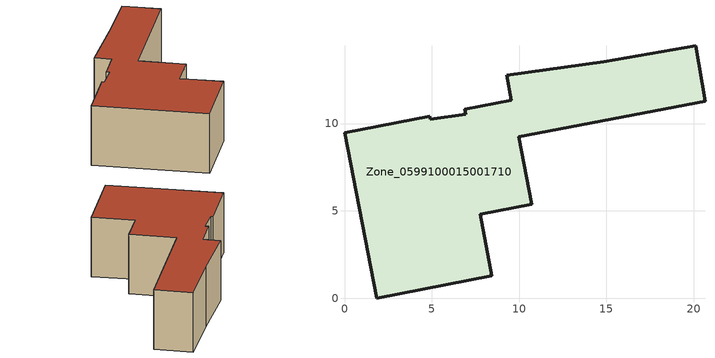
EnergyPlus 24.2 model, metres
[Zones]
Zone_0599100015001710
 floor ground (C_G): 20.64,11.28 9.97,9.23 10.72,5.38 7.76,4.81 8.44,1.29 1.85,0 0,9.48 4.88,10.43 4.92,10.24 6.94,10.54 6.89,10.82 9.56,11.34 9.29,12.75 14.83,13.55 20.1,14.45 z0.83
 wall outside (C_F): 20.64,11.28 20.1,14.45 14.83,13.55 9.29,12.75 9.56,11.34 6.89,10.82 6.94,10.54 4.92,10.24 4.88,10.43 0,9.48 1.85,0 8.44,1.29 7.76,4.81 10.72,5.38 9.97,9.23 20.64,11.28 z0.83:6.02
 roof outside (C_R): 9.97,9.23 20.64,11.28 20.1,14.45 14.83,13.55 9.29,12.75 9.56,11.34 6.89,10.82 6.94,10.54 4.92,10.24 4.88,10.43 0,9.48 1.85,0 8.44,1.29 7.76,4.81 10.72,5.38 z6.02
[BUILDING]
Pand.0599100015001710: North Axis=0; Terrain=City; Loads Convergence Tolerance Value=0.04; Temperature Convergence Tolerance Value=0.4; Solar Distribution=FullExterior; Maximum Number of Warmup Days=25; Minimum Number of Warmup Days=1
[Site:Location]
Rotterdam.The.Hague.AP_ZH_NLD Design_Conditions: Latitude=51.96; Longitude=4.45; Time Zone=1; Elevation=-4.5
[SITE:GROUNDTEMPERATURE:BUILDINGSURFACE]
18, 18, 18, 18, 18, 18, 18, 18, 18, 18, 18, 18
[MATERIAL] Thermal Absorptance=0.9; Solar Absorptance=0.7; Visible Absorptance=0.7
Name | Roughness | Thickness | Conductivity | Density | Specific Heat
G.D.1965 | MediumSmooth | 0.15 | 1 | 540 | 1210
F.D.1965 | Rough | 0.3 | 0.857143 | 1920 | 840
R.D.1965 | MediumRough | 0.2 | 0.08 | 1500 | 1000
[CONSTRUCTION]
C_G: G.D.1965
C_F: F.D.1965
C_R: R.D.1965
[ZONE]
Zone_0599100015001710: Type=1; Multiplier=1; Ceiling Height=Autocalculate; Volume=Autocalculate; Floor Area=autocalculate; Part of Total Floor Area=Yes
[ZONEINFILTRATION:DESIGNFLOWRATE]
Infil_Zone_0599100015001710: Zone or ZoneList or Space or SpaceList=Zone_0599100015001710; Schedule=AlwaysOn; Design Flow Rate Calculation Method=Flow/Area; Flow Rate per Floor Area=0.0042; Constant Term Coefficient=1; Temperature Term Coefficient=0; Velocity Term Coefficient=0; Velocity Squared Term Coefficient=0
[HVACTEMPLATE:ZONE:IDEALLOADSAIRSYSTEM]
Zone_0599100015001710: Maximum Heating Supply Air Temperature=50; Minimum Cooling Supply Air Temperature=13; Maximum Heating Supply Air Humidity Ratio=0.0156; Minimum Cooling Supply Air Humidity Ratio=0.0077; Heating Limit=NoLimit; Cooling Limit=NoLimit; Dehumidification Control Type=ConstantSensibleHeatRatio; Cooling Sensible Heat Ratio=0.7; Dehumidification Setpoint=60; Humidification Control Type=None; Humidification Setpoint=30; Outdoor Air Method=None; Outdoor Air Flow Rate per Person=0.00944; Outdoor Air Flow Rate per Zone Floor Area=0; Outdoor Air Flow Rate per Zone=0; Demand Controlled Ventilation Type=None; Outdoor Air Economizer Type=NoEconomizer; Heat Recovery Type=None; Sensible Heat Recovery Effectiveness=0.7; Latent Heat Recovery Effectiveness=0.65
[ZONECONTROL:THERMOSTAT]
ThermostatControl_Zone_0599100015001710: Zone or ZoneList=Zone_0599100015001710; Control Type Schedule=DualSetpointControlType; Control 1=Thermostat_Zone_0599100015001710; Temperature Difference Between Cutout And Setpoint=0
[THERMOSTATSETPOINT:DUALSETPOINT]
Thermostat_Zone_0599100015001710: Heating Setpoint Temperature Schedule=HeatingSetpoint_Zone_0599100015001710; Cooling Setpoint Temperature Schedule=CoolingSetpoint_Zone_0599100015001710
[SCHEDULE:COMPACT]
HeatingSetpoint_Zone_0599100015001710: Through: 12/31, For: AllDays, Until: 24:00, 21
CoolingSetpoint_Zone_0599100015001710: Through: 12/31, For: AllDays, Until: 24:00, 24
DualSetpointControlType: Through: 12/31, For: AllDays, Until: 24:00, 4
AlwaysOn: Through: 12/31, For: AllDays, Until: 24:00, 1
